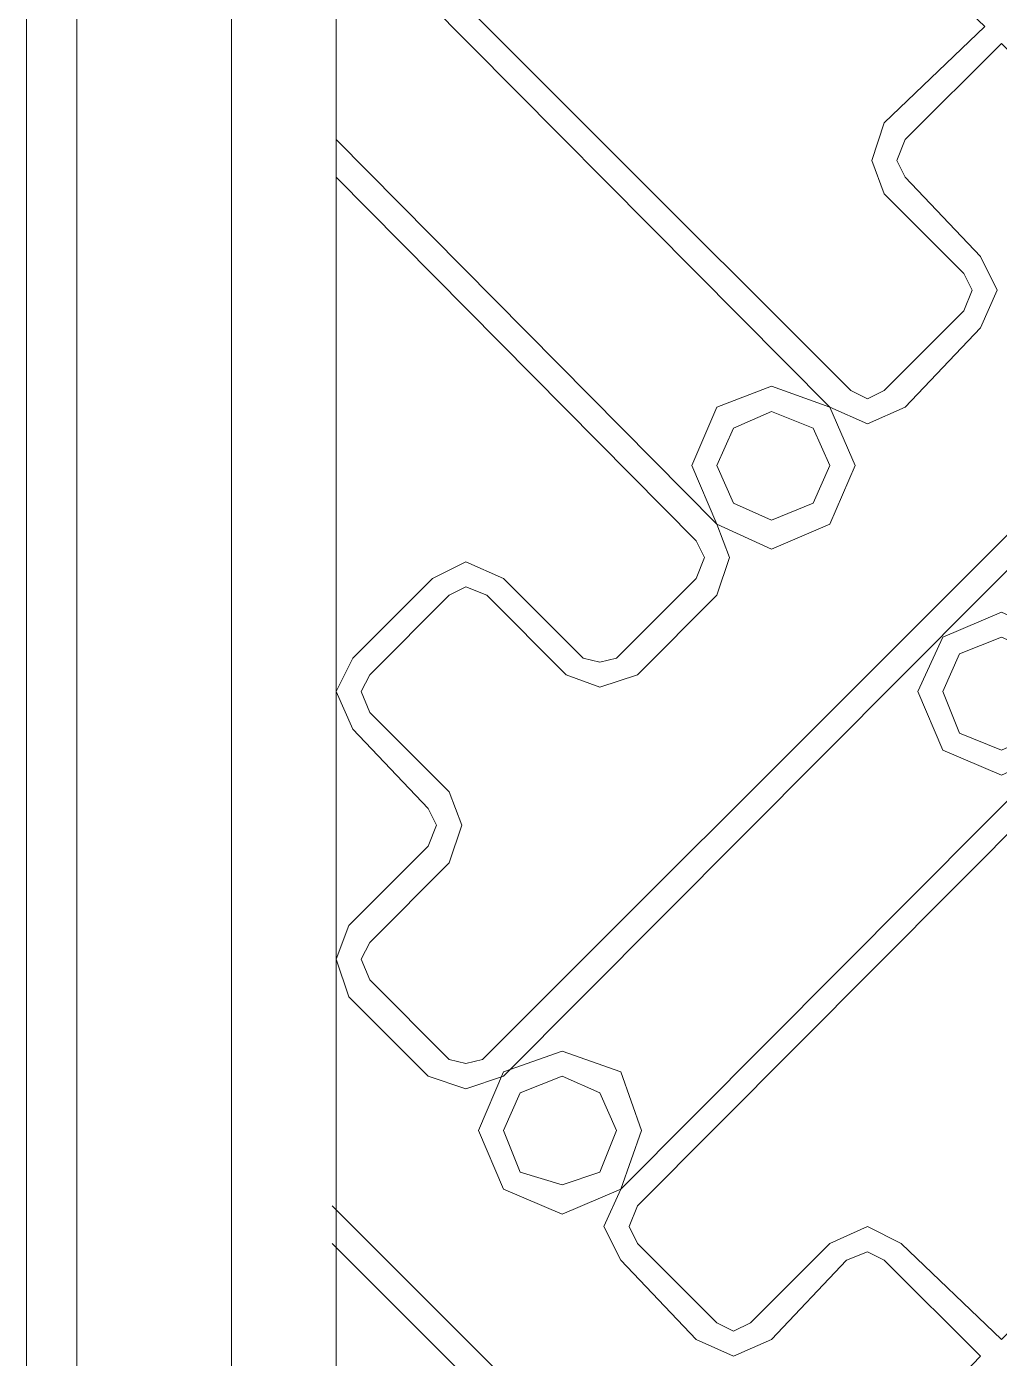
# Model space of a CAD drawing. Header units: centimetres. Extents: x -8.1 to 10.6, y -10.2 to 12.7.
# Drawn here: x -8.07 to -2.85, y -5.92 to 1.23 of the extents above; entities that cross this region are included whole.
import ezdxf

# ---------------------------------------------------------------- set-up
doc = ezdxf.new("R2010")
doc.units = ezdxf.units.CM
doc.header["$MEASUREMENT"] = 0
doc.layers.add('layer 1', color=7, linetype='Continuous')

msp = doc.modelspace()

# ---------------------------------------------------------------- linework, layer by layer
at = {"layer": 'layer 1', "color": 250, "lineweight": 0}
for points, knots in [([(-8.07089, 12.67001), (-8.07089, 12.67001), (10.64402, 12.67001), (10.64402, 12.67001), (10.64402, 12.67001), (10.64402, 12.67001), (10.64402, -10.17863), (10.64402, -10.17863), (10.64402, -10.17863), (10.64402, -10.17863), (-8.07089, -10.17863), (-8.07089, -10.17863), (-8.07089, -10.17863), (-8.07089, -10.17863), (-8.07089, 12.67001), (-8.07089, 12.67001)], [0, 0, 0, 0, 0.25, 0.25, 0.25, 0.25, 0.5, 0.5, 0.5, 0.5, 0.75, 0.75, 0.75, 0.75, 1, 1, 1, 1]), ([(-8.07089, 12.67001), (-8.07089, 12.67001), (10.64402, 12.67001), (10.64402, 12.67001), (10.64402, 12.67001), (10.64402, 12.67001), (10.64402, -10.17863), (10.64402, -10.17863), (10.64402, -10.17863), (10.64402, -10.17863), (-8.07089, -10.17863), (-8.07089, -10.17863), (-8.07089, -10.17863), (-8.07089, -10.17863), (-8.07089, 12.67001), (-8.07089, 12.67001)], [0, 0, 0, 0, 0.25, 0.25, 0.25, 0.25, 0.5, 0.5, 0.5, 0.5, 0.75, 0.75, 0.75, 0.75, 1, 1, 1, 1]), ([(-7.80124, 12.37812), (-7.80124, 12.37812), (10.35185, 12.37812), (10.35185, 12.37812), (10.35185, 12.37812), (10.35185, 12.37812), (10.35185, -9.90898), (10.35185, -9.90898), (10.35185, -9.90898), (10.35185, -9.90898), (-7.80124, -9.90898), (-7.80124, -9.90898), (-7.80124, -9.90898), (-7.80124, -9.90898), (-7.80124, 12.37812), (-7.80124, 12.37812)], [0, 0, 0, 0, 0.25, 0.25, 0.25, 0.25, 0.5, 0.5, 0.5, 0.5, 0.75, 0.75, 0.75, 0.75, 1, 1, 1, 1]), ([(-7.80124, 12.37812), (-7.80124, 12.37812), (10.35185, 12.37812), (10.35185, 12.37812), (10.35185, 12.37812), (10.35185, 12.37812), (10.35185, -9.90898), (10.35185, -9.90898), (10.35185, -9.90898), (10.35185, -9.90898), (-7.80124, -9.90898), (-7.80124, -9.90898), (-7.80124, -9.90898), (-7.80124, -9.90898), (-7.80124, 12.37812), (-7.80124, 12.37812)], [0, 0, 0, 0, 0.25, 0.25, 0.25, 0.25, 0.5, 0.5, 0.5, 0.5, 0.75, 0.75, 0.75, 0.75, 1, 1, 1, 1]), ([(-6.97005, 11.56916), (-6.97005, 11.56916), (9.54318, 11.56916), (9.54318, 11.56916), (9.54318, 11.56916), (9.54318, 11.56916), (9.54318, -9.07779), (9.54318, -9.07779), (9.54318, -9.07779), (9.54318, -9.07779), (-6.97005, -9.07779), (-6.97005, -9.07779), (-6.97005, -9.07779), (-6.97005, -9.07779), (-6.97005, 11.56916), (-6.97005, 11.56916)], [0, 0, 0, 0, 0.25, 0.25, 0.25, 0.25, 0.5, 0.5, 0.5, 0.5, 0.75, 0.75, 0.75, 0.75, 1, 1, 1, 1]), ([(-6.97005, 11.56916), (-6.97005, 11.56916), (9.54318, 11.56916), (9.54318, 11.56916), (9.54318, 11.56916), (9.54318, 11.56916), (9.54318, -9.07779), (9.54318, -9.07779), (9.54318, -9.07779), (9.54318, -9.07779), (-6.97005, -9.07779), (-6.97005, -9.07779), (-6.97005, -9.07779), (-6.97005, -9.07779), (-6.97005, 11.56916), (-6.97005, 11.56916)], [0, 0, 0, 0, 0.25, 0.25, 0.25, 0.25, 0.5, 0.5, 0.5, 0.5, 0.75, 0.75, 0.75, 0.75, 1, 1, 1, 1]), ([(-6.40851, -8.53848), (-6.40851, -8.53848), (-6.40851, 11.00763), (-6.40851, 11.00763), (-6.40851, 11.00763), (-6.40851, 11.00763), (0.73614, 11.00763), (0.73614, 11.00763), (0.73614, 11.00763), (0.73614, 11.00763), (0.73614, -8.53848), (0.73614, -8.53848), (0.73614, -8.53848), (0.73614, -8.53848), (-6.40851, -8.53848), (-6.40851, -8.53848)], [0, 0, 0, 0, 0.25, 0.25, 0.25, 0.25, 0.5, 0.5, 0.5, 0.5, 0.75, 0.75, 0.75, 0.75, 1, 1, 1, 1]), ([(-6.40851, -8.53848), (-6.40851, -8.53848), (-6.40851, 11.00763), (-6.40851, 11.00763), (-6.40851, 11.00763), (-6.40851, 11.00763), (0.73614, 11.00763), (0.73614, 11.00763), (0.73614, 11.00763), (0.73614, 11.00763), (0.73614, -8.53848), (0.73614, -8.53848), (0.73614, -8.53848), (0.73614, -8.53848), (-6.40851, -8.53848), (-6.40851, -8.53848)], [0, 0, 0, 0, 0.25, 0.25, 0.25, 0.25, 0.5, 0.5, 0.5, 0.5, 0.75, 0.75, 0.75, 0.75, 1, 1, 1, 1]), ([(-6.40851, 2.04325), (-6.40851, 2.04325), (-3.645, -0.72027), (-3.645, -0.72027), (-3.645, -0.72027), (-3.645, -0.72027), (-3.55521, -0.76502), (-3.55521, -0.76502), (-3.55521, -0.76502), (-3.55521, -0.76502), (-3.46514, -0.72027), (-3.46514, -0.72027), (-3.46514, -0.72027), (-3.46514, -0.72027), (-3.03843, -0.29327), (-3.03843, -0.29327), (-3.03843, -0.29327), (-3.03843, -0.29327), (-2.99339, -0.18096), (-2.99339, -0.18096), (-2.99339, -0.18096), (-2.99339, -0.18096), (-3.03843, -0.09117), (-3.03843, -0.09117), (-3.03843, -0.09117), (-3.03843, -0.09117), (-3.46514, 0.33583), (-3.46514, 0.33583)], [0, 0, 0, 0, 0.1428571, 0.1428571, 0.1428571, 0.1428571, 0.2857143, 0.2857143, 0.2857143, 0.2857143, 0.4285714, 0.4285714, 0.4285714, 0.4285714, 0.5714286, 0.5714286, 0.5714286, 0.5714286, 0.7142857, 0.7142857, 0.7142857, 0.7142857, 0.8571429, 0.8571429, 0.8571429, 0.8571429, 1, 1, 1, 1]), ([(-6.40851, 2.04325), (-6.40851, 2.04325), (-3.645, -0.72027), (-3.645, -0.72027), (-3.645, -0.72027), (-3.645, -0.72027), (-3.55521, -0.76502), (-3.55521, -0.76502), (-3.55521, -0.76502), (-3.55521, -0.76502), (-3.46514, -0.72027), (-3.46514, -0.72027), (-3.46514, -0.72027), (-3.46514, -0.72027), (-3.03843, -0.29327), (-3.03843, -0.29327), (-3.03843, -0.29327), (-3.03843, -0.29327), (-2.99339, -0.18096), (-2.99339, -0.18096), (-2.99339, -0.18096), (-2.99339, -0.18096), (-3.03843, -0.09117), (-3.03843, -0.09117), (-3.03843, -0.09117), (-3.03843, -0.09117), (-3.46514, 0.33583), (-3.46514, 0.33583)], [0, 0, 0, 0, 0.1428571, 0.1428571, 0.1428571, 0.1428571, 0.2857143, 0.2857143, 0.2857143, 0.2857143, 0.4285714, 0.4285714, 0.4285714, 0.4285714, 0.5714286, 0.5714286, 0.5714286, 0.5714286, 0.7142857, 0.7142857, 0.7142857, 0.7142857, 0.8571429, 0.8571429, 0.8571429, 0.8571429, 1, 1, 1, 1]), ([(-6.40851, 1.86367), (-6.40851, 1.86367), (-3.75731, -0.81006), (-3.75731, -0.81006), (-3.75731, -0.81006), (-3.75731, -0.81006), (-3.55521, -0.89984), (-3.55521, -0.89984), (-3.55521, -0.89984), (-3.55521, -0.89984), (-3.35283, -0.81006), (-3.35283, -0.81006), (-3.35283, -0.81006), (-3.35283, -0.81006), (-2.94864, -0.38306), (-2.94864, -0.38306), (-2.94864, -0.38306), (-2.94864, -0.38306), (-2.85856, -0.18096), (-2.85856, -0.18096), (-2.85856, -0.18096), (-2.85856, -0.18096), (-2.94864, -0.0011), (-2.94864, -0.0011), (-2.94864, -0.0011), (-2.94864, -0.0011), (-3.35283, 0.42561), (-3.35283, 0.42561)], [0, 0, 0, 0, 0.1428571, 0.1428571, 0.1428571, 0.1428571, 0.2857143, 0.2857143, 0.2857143, 0.2857143, 0.4285714, 0.4285714, 0.4285714, 0.4285714, 0.5714286, 0.5714286, 0.5714286, 0.5714286, 0.7142857, 0.7142857, 0.7142857, 0.7142857, 0.8571429, 0.8571429, 0.8571429, 0.8571429, 1, 1, 1, 1]), ([(-6.40851, 1.86367), (-6.40851, 1.86367), (-3.75731, -0.81006), (-3.75731, -0.81006), (-3.75731, -0.81006), (-3.75731, -0.81006), (-3.55521, -0.89984), (-3.55521, -0.89984), (-3.55521, -0.89984), (-3.55521, -0.89984), (-3.35283, -0.81006), (-3.35283, -0.81006), (-3.35283, -0.81006), (-3.35283, -0.81006), (-2.94864, -0.38306), (-2.94864, -0.38306), (-2.94864, -0.38306), (-2.94864, -0.38306), (-2.85856, -0.18096), (-2.85856, -0.18096), (-2.85856, -0.18096), (-2.85856, -0.18096), (-2.94864, -0.0011), (-2.94864, -0.0011), (-2.94864, -0.0011), (-2.94864, -0.0011), (-3.35283, 0.42561), (-3.35283, 0.42561)], [0, 0, 0, 0, 0.1428571, 0.1428571, 0.1428571, 0.1428571, 0.2857143, 0.2857143, 0.2857143, 0.2857143, 0.4285714, 0.4285714, 0.4285714, 0.4285714, 0.5714286, 0.5714286, 0.5714286, 0.5714286, 0.7142857, 0.7142857, 0.7142857, 0.7142857, 0.8571429, 0.8571429, 0.8571429, 0.8571429, 1, 1, 1, 1]), ([(-3.46514, 0.71779), (-3.46514, 0.71779), (-2.92612, 1.23457), (-2.92612, 1.23457), (-2.92612, 1.23457), (-2.92612, 1.23457), (-3.46514, 1.75136), (-3.46514, 1.75136), (-3.46514, 1.75136), (-3.46514, 1.75136), (-3.55521, 1.79611), (-3.55521, 1.79611), (-3.55521, 1.79611), (-3.55521, 1.79611), (-3.645, 1.75136), (-3.645, 1.75136), (-3.645, 1.75136), (-3.645, 1.75136), (-4.07171, 1.34688), (-4.07171, 1.34688)], [0, 0, 0, 0, 0.2, 0.2, 0.2, 0.2, 0.4, 0.4, 0.4, 0.4, 0.6, 0.6, 0.6, 0.6, 0.8, 0.8, 0.8, 0.8, 1, 1, 1, 1]), ([(-3.46514, 0.71779), (-3.46514, 0.71779), (-2.92612, 1.23457), (-2.92612, 1.23457), (-2.92612, 1.23457), (-2.92612, 1.23457), (-3.46514, 1.75136), (-3.46514, 1.75136), (-3.46514, 1.75136), (-3.46514, 1.75136), (-3.55521, 1.79611), (-3.55521, 1.79611), (-3.55521, 1.79611), (-3.55521, 1.79611), (-3.645, 1.75136), (-3.645, 1.75136), (-3.645, 1.75136), (-3.645, 1.75136), (-4.07171, 1.34688), (-4.07171, 1.34688)], [0, 0, 0, 0, 0.2, 0.2, 0.2, 0.2, 0.4, 0.4, 0.4, 0.4, 0.6, 0.6, 0.6, 0.6, 0.8, 0.8, 0.8, 0.8, 1, 1, 1, 1]), ([(-3.35283, 0.628), (-3.35283, 0.628), (-2.83604, 1.1445), (-2.83604, 1.1445), (-2.83604, 1.1445), (-2.83604, 1.1445), (-2.31954, 0.628), (-2.31954, 0.628), (-2.31954, 0.628), (-2.31954, 0.628), (-2.11716, 0.53792), (-2.11716, 0.53792), (-2.11716, 0.53792), (-2.11716, 0.53792), (-1.93758, 0.628), (-1.93758, 0.628), (-1.93758, 0.628), (-1.93758, 0.628), (-1.51058, 1.05471), (-1.51058, 1.05471)], [0, 0, 0, 0, 0.2, 0.2, 0.2, 0.2, 0.4, 0.4, 0.4, 0.4, 0.6, 0.6, 0.6, 0.6, 0.8, 0.8, 0.8, 0.8, 1, 1, 1, 1]), ([(-3.35283, 0.628), (-3.35283, 0.628), (-2.83604, 1.1445), (-2.83604, 1.1445), (-2.83604, 1.1445), (-2.83604, 1.1445), (-2.31954, 0.628), (-2.31954, 0.628), (-2.31954, 0.628), (-2.31954, 0.628), (-2.11716, 0.53792), (-2.11716, 0.53792), (-2.11716, 0.53792), (-2.11716, 0.53792), (-1.93758, 0.628), (-1.93758, 0.628), (-1.93758, 0.628), (-1.93758, 0.628), (-1.51058, 1.05471), (-1.51058, 1.05471)], [0, 0, 0, 0, 0.2, 0.2, 0.2, 0.2, 0.4, 0.4, 0.4, 0.4, 0.6, 0.6, 0.6, 0.6, 0.8, 0.8, 0.8, 0.8, 1, 1, 1, 1]), ([(-3.46514, 0.71779), (-3.46514, 0.71779), (-3.53269, 0.5154), (-3.53269, 0.5154), (-3.53269, 0.5154), (-3.53269, 0.5154), (-3.46514, 0.33583), (-3.46514, 0.33583)], [0, 0, 0, 0, 0.5, 0.5, 0.5, 0.5, 1, 1, 1, 1]), ([(-3.46514, 0.71779), (-3.46514, 0.71779), (-3.53269, 0.5154), (-3.53269, 0.5154), (-3.53269, 0.5154), (-3.53269, 0.5154), (-3.46514, 0.33583), (-3.46514, 0.33583)], [0, 0, 0, 0, 0.5, 0.5, 0.5, 0.5, 1, 1, 1, 1]), ([(-5.59955, -1.82111), (-5.59955, -1.82111), (-5.17284, -2.24782), (-5.17284, -2.24782), (-5.17284, -2.24782), (-5.17284, -2.24782), (-4.99298, -2.31538), (-4.99298, -2.31538), (-4.99298, -2.31538), (-4.99298, -2.31538), (-4.79088, -2.24782), (-4.79088, -2.24782), (-4.79088, -2.24782), (-4.79088, -2.24782), (-4.36388, -1.82111), (-4.36388, -1.82111), (-4.36388, -1.82111), (-4.36388, -1.82111), (-4.29662, -1.61873), (-4.29662, -1.61873), (-4.29662, -1.61873), (-4.29662, -1.61873), (-4.36388, -1.43915), (-4.36388, -1.43915), (-4.36388, -1.43915), (-4.36388, -1.43915), (-6.40851, 0.628), (-6.40851, 0.628)], [0, 0, 0, 0, 0.1428571, 0.1428571, 0.1428571, 0.1428571, 0.2857143, 0.2857143, 0.2857143, 0.2857143, 0.4285714, 0.4285714, 0.4285714, 0.4285714, 0.5714286, 0.5714286, 0.5714286, 0.5714286, 0.7142857, 0.7142857, 0.7142857, 0.7142857, 0.8571429, 0.8571429, 0.8571429, 0.8571429, 1, 1, 1, 1]), ([(-5.59955, -1.82111), (-5.59955, -1.82111), (-5.17284, -2.24782), (-5.17284, -2.24782), (-5.17284, -2.24782), (-5.17284, -2.24782), (-4.99298, -2.31538), (-4.99298, -2.31538), (-4.99298, -2.31538), (-4.99298, -2.31538), (-4.79088, -2.24782), (-4.79088, -2.24782), (-4.79088, -2.24782), (-4.79088, -2.24782), (-4.36388, -1.82111), (-4.36388, -1.82111), (-4.36388, -1.82111), (-4.36388, -1.82111), (-4.29662, -1.61873), (-4.29662, -1.61873), (-4.29662, -1.61873), (-4.29662, -1.61873), (-4.36388, -1.43915), (-4.36388, -1.43915), (-4.36388, -1.43915), (-4.36388, -1.43915), (-6.40851, 0.628), (-6.40851, 0.628)], [0, 0, 0, 0, 0.1428571, 0.1428571, 0.1428571, 0.1428571, 0.2857143, 0.2857143, 0.2857143, 0.2857143, 0.4285714, 0.4285714, 0.4285714, 0.4285714, 0.5714286, 0.5714286, 0.5714286, 0.5714286, 0.7142857, 0.7142857, 0.7142857, 0.7142857, 0.8571429, 0.8571429, 0.8571429, 0.8571429, 1, 1, 1, 1]), ([(-3.35283, 0.628), (-3.35283, 0.628), (-3.39787, 0.5154), (-3.39787, 0.5154), (-3.39787, 0.5154), (-3.39787, 0.5154), (-3.35283, 0.42561), (-3.35283, 0.42561)], [0, 0, 0, 0, 0.5, 0.5, 0.5, 0.5, 1, 1, 1, 1]), ([(-3.35283, 0.628), (-3.35283, 0.628), (-3.39787, 0.5154), (-3.39787, 0.5154), (-3.39787, 0.5154), (-3.39787, 0.5154), (-3.35283, 0.42561), (-3.35283, 0.42561)], [0, 0, 0, 0, 0.5, 0.5, 0.5, 0.5, 1, 1, 1, 1]), ([(-5.50977, -1.73103), (-5.50977, -1.73103), (-5.08277, -2.15803), (-5.08277, -2.15803), (-5.08277, -2.15803), (-5.08277, -2.15803), (-4.99298, -2.18055), (-4.99298, -2.18055), (-4.99298, -2.18055), (-4.99298, -2.18055), (-4.90319, -2.15803), (-4.90319, -2.15803), (-4.90319, -2.15803), (-4.90319, -2.15803), (-4.47619, -1.73103), (-4.47619, -1.73103), (-4.47619, -1.73103), (-4.47619, -1.73103), (-4.43144, -1.61873), (-4.43144, -1.61873), (-4.43144, -1.61873), (-4.43144, -1.61873), (-4.47619, -1.52894), (-4.47619, -1.52894), (-4.47619, -1.52894), (-4.47619, -1.52894), (-6.40851, 0.42561), (-6.40851, 0.42561)], [0, 0, 0, 0, 0.1428571, 0.1428571, 0.1428571, 0.1428571, 0.2857143, 0.2857143, 0.2857143, 0.2857143, 0.4285714, 0.4285714, 0.4285714, 0.4285714, 0.5714286, 0.5714286, 0.5714286, 0.5714286, 0.7142857, 0.7142857, 0.7142857, 0.7142857, 0.8571429, 0.8571429, 0.8571429, 0.8571429, 1, 1, 1, 1]), ([(-5.50977, -1.73103), (-5.50977, -1.73103), (-5.08277, -2.15803), (-5.08277, -2.15803), (-5.08277, -2.15803), (-5.08277, -2.15803), (-4.99298, -2.18055), (-4.99298, -2.18055), (-4.99298, -2.18055), (-4.99298, -2.18055), (-4.90319, -2.15803), (-4.90319, -2.15803), (-4.90319, -2.15803), (-4.90319, -2.15803), (-4.47619, -1.73103), (-4.47619, -1.73103), (-4.47619, -1.73103), (-4.47619, -1.73103), (-4.43144, -1.61873), (-4.43144, -1.61873), (-4.43144, -1.61873), (-4.43144, -1.61873), (-4.47619, -1.52894), (-4.47619, -1.52894), (-4.47619, -1.52894), (-4.47619, -1.52894), (-6.40851, 0.42561), (-6.40851, 0.42561)], [0, 0, 0, 0, 0.1428571, 0.1428571, 0.1428571, 0.1428571, 0.2857143, 0.2857143, 0.2857143, 0.2857143, 0.4285714, 0.4285714, 0.4285714, 0.4285714, 0.5714286, 0.5714286, 0.5714286, 0.5714286, 0.7142857, 0.7142857, 0.7142857, 0.7142857, 0.8571429, 0.8571429, 0.8571429, 0.8571429, 1, 1, 1, 1]), ([(-3.62248, -1.12446), (-3.62248, -1.12446), (-3.75731, -0.81006), (-3.75731, -0.81006), (-3.75731, -0.81006), (-3.75731, -0.81006), (-4.07171, -0.69775), (-4.07171, -0.69775), (-4.07171, -0.69775), (-4.07171, -0.69775), (-4.36388, -0.81006), (-4.36388, -0.81006), (-4.36388, -0.81006), (-4.36388, -0.81006), (-4.49871, -1.12446), (-4.49871, -1.12446), (-4.49871, -1.12446), (-4.49871, -1.12446), (-4.36388, -1.43915), (-4.36388, -1.43915), (-4.36388, -1.43915), (-4.36388, -1.43915), (-4.07171, -1.57398), (-4.07171, -1.57398), (-4.07171, -1.57398), (-4.07171, -1.57398), (-3.75731, -1.43915), (-3.75731, -1.43915), (-3.75731, -1.43915), (-3.75731, -1.43915), (-3.62248, -1.12446), (-3.62248, -1.12446)], [0, 0, 0, 0, 0.125, 0.125, 0.125, 0.125, 0.25, 0.25, 0.25, 0.25, 0.375, 0.375, 0.375, 0.375, 0.5, 0.5, 0.5, 0.5, 0.625, 0.625, 0.625, 0.625, 0.75, 0.75, 0.75, 0.75, 0.875, 0.875, 0.875, 0.875, 1, 1, 1, 1]), ([(-3.62248, -1.12446), (-3.62248, -1.12446), (-3.75731, -0.81006), (-3.75731, -0.81006), (-3.75731, -0.81006), (-3.75731, -0.81006), (-4.07171, -0.69775), (-4.07171, -0.69775), (-4.07171, -0.69775), (-4.07171, -0.69775), (-4.36388, -0.81006), (-4.36388, -0.81006), (-4.36388, -0.81006), (-4.36388, -0.81006), (-4.49871, -1.12446), (-4.49871, -1.12446), (-4.49871, -1.12446), (-4.49871, -1.12446), (-4.36388, -1.43915), (-4.36388, -1.43915), (-4.36388, -1.43915), (-4.36388, -1.43915), (-4.07171, -1.57398), (-4.07171, -1.57398), (-4.07171, -1.57398), (-4.07171, -1.57398), (-3.75731, -1.43915), (-3.75731, -1.43915), (-3.75731, -1.43915), (-3.75731, -1.43915), (-3.62248, -1.12446), (-3.62248, -1.12446)], [0, 0, 0, 0, 0.125, 0.125, 0.125, 0.125, 0.25, 0.25, 0.25, 0.25, 0.375, 0.375, 0.375, 0.375, 0.5, 0.5, 0.5, 0.5, 0.625, 0.625, 0.625, 0.625, 0.75, 0.75, 0.75, 0.75, 0.875, 0.875, 0.875, 0.875, 1, 1, 1, 1]), ([(-3.75731, -1.12446), (-3.75731, -1.12446), (-3.8471, -0.92236), (-3.8471, -0.92236), (-3.8471, -0.92236), (-3.8471, -0.92236), (-4.07171, -0.83257), (-4.07171, -0.83257), (-4.07171, -0.83257), (-4.07171, -0.83257), (-4.2741, -0.92236), (-4.2741, -0.92236), (-4.2741, -0.92236), (-4.2741, -0.92236), (-4.36388, -1.12446), (-4.36388, -1.12446), (-4.36388, -1.12446), (-4.36388, -1.12446), (-4.2741, -1.32684), (-4.2741, -1.32684), (-4.2741, -1.32684), (-4.2741, -1.32684), (-4.07171, -1.41663), (-4.07171, -1.41663), (-4.07171, -1.41663), (-4.07171, -1.41663), (-3.8471, -1.32684), (-3.8471, -1.32684), (-3.8471, -1.32684), (-3.8471, -1.32684), (-3.75731, -1.12446), (-3.75731, -1.12446)], [0, 0, 0, 0, 0.125, 0.125, 0.125, 0.125, 0.25, 0.25, 0.25, 0.25, 0.375, 0.375, 0.375, 0.375, 0.5, 0.5, 0.5, 0.5, 0.625, 0.625, 0.625, 0.625, 0.75, 0.75, 0.75, 0.75, 0.875, 0.875, 0.875, 0.875, 1, 1, 1, 1]), ([(-3.75731, -1.12446), (-3.75731, -1.12446), (-3.8471, -0.92236), (-3.8471, -0.92236), (-3.8471, -0.92236), (-3.8471, -0.92236), (-4.07171, -0.83257), (-4.07171, -0.83257), (-4.07171, -0.83257), (-4.07171, -0.83257), (-4.2741, -0.92236), (-4.2741, -0.92236), (-4.2741, -0.92236), (-4.2741, -0.92236), (-4.36388, -1.12446), (-4.36388, -1.12446), (-4.36388, -1.12446), (-4.36388, -1.12446), (-4.2741, -1.32684), (-4.2741, -1.32684), (-4.2741, -1.32684), (-4.2741, -1.32684), (-4.07171, -1.41663), (-4.07171, -1.41663), (-4.07171, -1.41663), (-4.07171, -1.41663), (-3.8471, -1.32684), (-3.8471, -1.32684), (-3.8471, -1.32684), (-3.8471, -1.32684), (-3.75731, -1.12446), (-3.75731, -1.12446)], [0, 0, 0, 0, 0.125, 0.125, 0.125, 0.125, 0.25, 0.25, 0.25, 0.25, 0.375, 0.375, 0.375, 0.375, 0.5, 0.5, 0.5, 0.5, 0.625, 0.625, 0.625, 0.625, 0.75, 0.75, 0.75, 0.75, 0.875, 0.875, 0.875, 0.875, 1, 1, 1, 1]), ([(-5.50977, -1.73103), (-5.50977, -1.73103), (-5.71186, -1.64125), (-5.71186, -1.64125), (-5.71186, -1.64125), (-5.71186, -1.64125), (-5.89173, -1.73103), (-5.89173, -1.73103)], [0, 0, 0, 0, 0.5, 0.5, 0.5, 0.5, 1, 1, 1, 1]), ([(-5.50977, -1.73103), (-5.50977, -1.73103), (-5.71186, -1.64125), (-5.71186, -1.64125), (-5.71186, -1.64125), (-5.71186, -1.64125), (-5.89173, -1.73103), (-5.89173, -1.73103)], [0, 0, 0, 0, 0.5, 0.5, 0.5, 0.5, 1, 1, 1, 1]), ([(-5.59955, -1.82111), (-5.59955, -1.82111), (-5.71186, -1.77607), (-5.71186, -1.77607), (-5.71186, -1.77607), (-5.71186, -1.77607), (-5.80165, -1.82111), (-5.80165, -1.82111)], [0, 0, 0, 0, 0.5, 0.5, 0.5, 0.5, 1, 1, 1, 1]), ([(-5.59955, -1.82111), (-5.59955, -1.82111), (-5.71186, -1.77607), (-5.71186, -1.77607), (-5.71186, -1.77607), (-5.71186, -1.77607), (-5.80165, -1.82111), (-5.80165, -1.82111)], [0, 0, 0, 0, 0.5, 0.5, 0.5, 0.5, 1, 1, 1, 1]), ([(-2.40933, -2.33761), (-2.40933, -2.33761), (-2.54416, -2.04573), (-2.54416, -2.04573), (-2.54416, -2.04573), (-2.54416, -2.04573), (-2.83604, -1.9109), (-2.83604, -1.9109), (-2.83604, -1.9109), (-2.83604, -1.9109), (-3.15073, -2.04573), (-3.15073, -2.04573), (-3.15073, -2.04573), (-3.15073, -2.04573), (-3.28556, -2.33761), (-3.28556, -2.33761), (-3.28556, -2.33761), (-3.28556, -2.33761), (-3.15073, -2.6523), (-3.15073, -2.6523), (-3.15073, -2.6523), (-3.15073, -2.6523), (-2.83604, -2.78713), (-2.83604, -2.78713), (-2.83604, -2.78713), (-2.83604, -2.78713), (-2.54416, -2.6523), (-2.54416, -2.6523), (-2.54416, -2.6523), (-2.54416, -2.6523), (-2.40933, -2.33761), (-2.40933, -2.33761)], [0, 0, 0, 0, 0.125, 0.125, 0.125, 0.125, 0.25, 0.25, 0.25, 0.25, 0.375, 0.375, 0.375, 0.375, 0.5, 0.5, 0.5, 0.5, 0.625, 0.625, 0.625, 0.625, 0.75, 0.75, 0.75, 0.75, 0.875, 0.875, 0.875, 0.875, 1, 1, 1, 1]), ([(-2.40933, -2.33761), (-2.40933, -2.33761), (-2.54416, -2.04573), (-2.54416, -2.04573), (-2.54416, -2.04573), (-2.54416, -2.04573), (-2.83604, -1.9109), (-2.83604, -1.9109), (-2.83604, -1.9109), (-2.83604, -1.9109), (-3.15073, -2.04573), (-3.15073, -2.04573), (-3.15073, -2.04573), (-3.15073, -2.04573), (-3.28556, -2.33761), (-3.28556, -2.33761), (-3.28556, -2.33761), (-3.28556, -2.33761), (-3.15073, -2.6523), (-3.15073, -2.6523), (-3.15073, -2.6523), (-3.15073, -2.6523), (-2.83604, -2.78713), (-2.83604, -2.78713), (-2.83604, -2.78713), (-2.83604, -2.78713), (-2.54416, -2.6523), (-2.54416, -2.6523), (-2.54416, -2.6523), (-2.54416, -2.6523), (-2.40933, -2.33761), (-2.40933, -2.33761)], [0, 0, 0, 0, 0.125, 0.125, 0.125, 0.125, 0.25, 0.25, 0.25, 0.25, 0.375, 0.375, 0.375, 0.375, 0.5, 0.5, 0.5, 0.5, 0.625, 0.625, 0.625, 0.625, 0.75, 0.75, 0.75, 0.75, 0.875, 0.875, 0.875, 0.875, 1, 1, 1, 1]), ([(-2.54416, -2.33761), (-2.54416, -2.33761), (-2.63395, -2.13551), (-2.63395, -2.13551), (-2.63395, -2.13551), (-2.63395, -2.13551), (-2.83604, -2.04573), (-2.83604, -2.04573), (-2.83604, -2.04573), (-2.83604, -2.04573), (-3.06095, -2.13551), (-3.06095, -2.13551), (-3.06095, -2.13551), (-3.06095, -2.13551), (-3.15073, -2.33761), (-3.15073, -2.33761), (-3.15073, -2.33761), (-3.15073, -2.33761), (-3.06095, -2.56251), (-3.06095, -2.56251), (-3.06095, -2.56251), (-3.06095, -2.56251), (-2.83604, -2.6523), (-2.83604, -2.6523), (-2.83604, -2.6523), (-2.83604, -2.6523), (-2.63395, -2.56251), (-2.63395, -2.56251), (-2.63395, -2.56251), (-2.63395, -2.56251), (-2.54416, -2.33761), (-2.54416, -2.33761)], [0, 0, 0, 0, 0.125, 0.125, 0.125, 0.125, 0.25, 0.25, 0.25, 0.25, 0.375, 0.375, 0.375, 0.375, 0.5, 0.5, 0.5, 0.5, 0.625, 0.625, 0.625, 0.625, 0.75, 0.75, 0.75, 0.75, 0.875, 0.875, 0.875, 0.875, 1, 1, 1, 1]), ([(-2.54416, -2.33761), (-2.54416, -2.33761), (-2.63395, -2.13551), (-2.63395, -2.13551), (-2.63395, -2.13551), (-2.63395, -2.13551), (-2.83604, -2.04573), (-2.83604, -2.04573), (-2.83604, -2.04573), (-2.83604, -2.04573), (-3.06095, -2.13551), (-3.06095, -2.13551), (-3.06095, -2.13551), (-3.06095, -2.13551), (-3.15073, -2.33761), (-3.15073, -2.33761), (-3.15073, -2.33761), (-3.15073, -2.33761), (-3.06095, -2.56251), (-3.06095, -2.56251), (-3.06095, -2.56251), (-3.06095, -2.56251), (-2.83604, -2.6523), (-2.83604, -2.6523), (-2.83604, -2.6523), (-2.83604, -2.6523), (-2.63395, -2.56251), (-2.63395, -2.56251), (-2.63395, -2.56251), (-2.63395, -2.56251), (-2.54416, -2.33761), (-2.54416, -2.33761)], [0, 0, 0, 0, 0.125, 0.125, 0.125, 0.125, 0.25, 0.25, 0.25, 0.25, 0.375, 0.375, 0.375, 0.375, 0.5, 0.5, 0.5, 0.5, 0.625, 0.625, 0.625, 0.625, 0.75, 0.75, 0.75, 0.75, 0.875, 0.875, 0.875, 0.875, 1, 1, 1, 1]), ([(-6.31844, -2.15803), (-6.31844, -2.15803), (-6.40851, -2.33761), (-6.40851, -2.33761), (-6.40851, -2.33761), (-6.40851, -2.33761), (-6.31844, -2.53999), (-6.31844, -2.53999)], [0, 0, 0, 0, 0.5, 0.5, 0.5, 0.5, 1, 1, 1, 1]), ([(-6.31844, -2.15803), (-6.31844, -2.15803), (-6.40851, -2.33761), (-6.40851, -2.33761), (-6.40851, -2.33761), (-6.40851, -2.33761), (-6.31844, -2.53999), (-6.31844, -2.53999)], [0, 0, 0, 0, 0.5, 0.5, 0.5, 0.5, 1, 1, 1, 1]), ([(-6.22865, -2.24782), (-6.22865, -2.24782), (-6.27369, -2.33761), (-6.27369, -2.33761), (-6.27369, -2.33761), (-6.27369, -2.33761), (-6.22865, -2.45021), (-6.22865, -2.45021)], [0, 0, 0, 0, 0.5, 0.5, 0.5, 0.5, 1, 1, 1, 1]), ([(-6.22865, -2.24782), (-6.22865, -2.24782), (-6.27369, -2.33761), (-6.27369, -2.33761), (-6.27369, -2.33761), (-6.27369, -2.33761), (-6.22865, -2.45021), (-6.22865, -2.45021)], [0, 0, 0, 0, 0.5, 0.5, 0.5, 0.5, 1, 1, 1, 1]), ([(-6.22865, -3.68588), (-6.22865, -3.68588), (-5.80165, -3.25888), (-5.80165, -3.25888), (-5.80165, -3.25888), (-5.80165, -3.25888), (-5.73438, -3.05678), (-5.73438, -3.05678), (-5.73438, -3.05678), (-5.73438, -3.05678), (-5.80165, -2.87692), (-5.80165, -2.87692), (-5.80165, -2.87692), (-5.80165, -2.87692), (-6.22865, -2.45021), (-6.22865, -2.45021)], [0, 0, 0, 0, 0.25, 0.25, 0.25, 0.25, 0.5, 0.5, 0.5, 0.5, 0.75, 0.75, 0.75, 0.75, 1, 1, 1, 1]), ([(-6.22865, -3.68588), (-6.22865, -3.68588), (-5.80165, -3.25888), (-5.80165, -3.25888), (-5.80165, -3.25888), (-5.80165, -3.25888), (-5.73438, -3.05678), (-5.73438, -3.05678), (-5.73438, -3.05678), (-5.73438, -3.05678), (-5.80165, -2.87692), (-5.80165, -2.87692), (-5.80165, -2.87692), (-5.80165, -2.87692), (-6.22865, -2.45021), (-6.22865, -2.45021)], [0, 0, 0, 0, 0.25, 0.25, 0.25, 0.25, 0.5, 0.5, 0.5, 0.5, 0.75, 0.75, 0.75, 0.75, 1, 1, 1, 1]), ([(-6.34096, -3.5958), (-6.34096, -3.5958), (-5.91425, -3.16909), (-5.91425, -3.16909), (-5.91425, -3.16909), (-5.91425, -3.16909), (-5.86921, -3.05678), (-5.86921, -3.05678), (-5.86921, -3.05678), (-5.86921, -3.05678), (-5.91425, -2.9667), (-5.91425, -2.9667), (-5.91425, -2.9667), (-5.91425, -2.9667), (-6.31844, -2.53999), (-6.31844, -2.53999)], [0, 0, 0, 0, 0.25, 0.25, 0.25, 0.25, 0.5, 0.5, 0.5, 0.5, 0.75, 0.75, 0.75, 0.75, 1, 1, 1, 1]), ([(-6.34096, -3.5958), (-6.34096, -3.5958), (-5.91425, -3.16909), (-5.91425, -3.16909), (-5.91425, -3.16909), (-5.91425, -3.16909), (-5.86921, -3.05678), (-5.86921, -3.05678), (-5.86921, -3.05678), (-5.86921, -3.05678), (-5.91425, -2.9667), (-5.91425, -2.9667), (-5.91425, -2.9667), (-5.91425, -2.9667), (-6.31844, -2.53999), (-6.31844, -2.53999)], [0, 0, 0, 0, 0.25, 0.25, 0.25, 0.25, 0.5, 0.5, 0.5, 0.5, 0.75, 0.75, 0.75, 0.75, 1, 1, 1, 1]), ([(-6.34096, -3.5958), (-6.34096, -3.5958), (-6.40851, -3.77566), (-6.40851, -3.77566), (-6.40851, -3.77566), (-6.40851, -3.77566), (-6.34096, -3.97776), (-6.34096, -3.97776)], [0, 0, 0, 0, 0.5, 0.5, 0.5, 0.5, 1, 1, 1, 1]), ([(-6.34096, -3.5958), (-6.34096, -3.5958), (-6.40851, -3.77566), (-6.40851, -3.77566), (-6.40851, -3.77566), (-6.40851, -3.77566), (-6.34096, -3.97776), (-6.34096, -3.97776)], [0, 0, 0, 0, 0.5, 0.5, 0.5, 0.5, 1, 1, 1, 1]), ([(-6.22865, -3.68588), (-6.22865, -3.68588), (-6.27369, -3.77566), (-6.27369, -3.77566), (-6.27369, -3.77566), (-6.27369, -3.77566), (-6.22865, -3.88797), (-6.22865, -3.88797)], [0, 0, 0, 0, 0.5, 0.5, 0.5, 0.5, 1, 1, 1, 1]), ([(-6.22865, -3.68588), (-6.22865, -3.68588), (-6.27369, -3.77566), (-6.27369, -3.77566), (-6.27369, -3.77566), (-6.27369, -3.77566), (-6.22865, -3.88797), (-6.22865, -3.88797)], [0, 0, 0, 0, 0.5, 0.5, 0.5, 0.5, 1, 1, 1, 1]), ([(-4.76836, -4.69664), (-4.76836, -4.69664), (-4.88067, -4.38224), (-4.88067, -4.38224), (-4.88067, -4.38224), (-4.88067, -4.38224), (-5.19507, -4.26993), (-5.19507, -4.26993), (-5.19507, -4.26993), (-5.19507, -4.26993), (-5.50977, -4.38224), (-5.50977, -4.38224), (-5.50977, -4.38224), (-5.50977, -4.38224), (-5.64459, -4.69664), (-5.64459, -4.69664), (-5.64459, -4.69664), (-5.64459, -4.69664), (-5.50977, -5.01133), (-5.50977, -5.01133), (-5.50977, -5.01133), (-5.50977, -5.01133), (-5.19507, -5.14616), (-5.19507, -5.14616), (-5.19507, -5.14616), (-5.19507, -5.14616), (-4.88067, -5.01133), (-4.88067, -5.01133), (-4.88067, -5.01133), (-4.88067, -5.01133), (-4.76836, -4.69664), (-4.76836, -4.69664)], [0, 0, 0, 0, 0.125, 0.125, 0.125, 0.125, 0.25, 0.25, 0.25, 0.25, 0.375, 0.375, 0.375, 0.375, 0.5, 0.5, 0.5, 0.5, 0.625, 0.625, 0.625, 0.625, 0.75, 0.75, 0.75, 0.75, 0.875, 0.875, 0.875, 0.875, 1, 1, 1, 1]), ([(-4.76836, -4.69664), (-4.76836, -4.69664), (-4.88067, -4.38224), (-4.88067, -4.38224), (-4.88067, -4.38224), (-4.88067, -4.38224), (-5.19507, -4.26993), (-5.19507, -4.26993), (-5.19507, -4.26993), (-5.19507, -4.26993), (-5.50977, -4.38224), (-5.50977, -4.38224), (-5.50977, -4.38224), (-5.50977, -4.38224), (-5.64459, -4.69664), (-5.64459, -4.69664), (-5.64459, -4.69664), (-5.64459, -4.69664), (-5.50977, -5.01133), (-5.50977, -5.01133), (-5.50977, -5.01133), (-5.50977, -5.01133), (-5.19507, -5.14616), (-5.19507, -5.14616), (-5.19507, -5.14616), (-5.19507, -5.14616), (-4.88067, -5.01133), (-4.88067, -5.01133), (-4.88067, -5.01133), (-4.88067, -5.01133), (-4.76836, -4.69664), (-4.76836, -4.69664)], [0, 0, 0, 0, 0.125, 0.125, 0.125, 0.125, 0.25, 0.25, 0.25, 0.25, 0.375, 0.375, 0.375, 0.375, 0.5, 0.5, 0.5, 0.5, 0.625, 0.625, 0.625, 0.625, 0.75, 0.75, 0.75, 0.75, 0.875, 0.875, 0.875, 0.875, 1, 1, 1, 1]), ([(-5.80165, -4.31497), (-5.80165, -4.31497), (-5.71186, -4.3372), (-5.71186, -4.3372), (-5.71186, -4.3372), (-5.71186, -4.3372), (-5.62207, -4.31497), (-5.62207, -4.31497)], [0, 0, 0, 0, 0.5, 0.5, 0.5, 0.5, 1, 1, 1, 1]), ([(-5.80165, -4.31497), (-5.80165, -4.31497), (-5.71186, -4.3372), (-5.71186, -4.3372), (-5.71186, -4.3372), (-5.71186, -4.3372), (-5.62207, -4.31497), (-5.62207, -4.31497)], [0, 0, 0, 0, 0.5, 0.5, 0.5, 0.5, 1, 1, 1, 1]), ([(-5.91425, -4.40476), (-5.91425, -4.40476), (-5.71186, -4.47203), (-5.71186, -4.47203), (-5.71186, -4.47203), (-5.71186, -4.47203), (-5.50977, -4.40476), (-5.50977, -4.40476)], [0, 0, 0, 0, 0.5, 0.5, 0.5, 0.5, 1, 1, 1, 1]), ([(-5.91425, -4.40476), (-5.91425, -4.40476), (-5.71186, -4.47203), (-5.71186, -4.47203), (-5.71186, -4.47203), (-5.71186, -4.47203), (-5.50977, -4.40476), (-5.50977, -4.40476)], [0, 0, 0, 0, 0.5, 0.5, 0.5, 0.5, 1, 1, 1, 1]), ([(-4.90319, -4.69664), (-4.90319, -4.69664), (-4.99298, -4.49455), (-4.99298, -4.49455), (-4.99298, -4.49455), (-4.99298, -4.49455), (-5.19507, -4.40476), (-5.19507, -4.40476), (-5.19507, -4.40476), (-5.19507, -4.40476), (-5.41998, -4.49455), (-5.41998, -4.49455), (-5.41998, -4.49455), (-5.41998, -4.49455), (-5.50977, -4.69664), (-5.50977, -4.69664), (-5.50977, -4.69664), (-5.50977, -4.69664), (-5.41998, -4.92155), (-5.41998, -4.92155), (-5.41998, -4.92155), (-5.41998, -4.92155), (-5.19507, -4.98881), (-5.19507, -4.98881), (-5.19507, -4.98881), (-5.19507, -4.98881), (-4.99298, -4.92155), (-4.99298, -4.92155), (-4.99298, -4.92155), (-4.99298, -4.92155), (-4.90319, -4.69664), (-4.90319, -4.69664)], [0, 0, 0, 0, 0.125, 0.125, 0.125, 0.125, 0.25, 0.25, 0.25, 0.25, 0.375, 0.375, 0.375, 0.375, 0.5, 0.5, 0.5, 0.5, 0.625, 0.625, 0.625, 0.625, 0.75, 0.75, 0.75, 0.75, 0.875, 0.875, 0.875, 0.875, 1, 1, 1, 1]), ([(-4.90319, -4.69664), (-4.90319, -4.69664), (-4.99298, -4.49455), (-4.99298, -4.49455), (-4.99298, -4.49455), (-4.99298, -4.49455), (-5.19507, -4.40476), (-5.19507, -4.40476), (-5.19507, -4.40476), (-5.19507, -4.40476), (-5.41998, -4.49455), (-5.41998, -4.49455), (-5.41998, -4.49455), (-5.41998, -4.49455), (-5.50977, -4.69664), (-5.50977, -4.69664), (-5.50977, -4.69664), (-5.50977, -4.69664), (-5.41998, -4.92155), (-5.41998, -4.92155), (-5.41998, -4.92155), (-5.41998, -4.92155), (-5.19507, -4.98881), (-5.19507, -4.98881), (-5.19507, -4.98881), (-5.19507, -4.98881), (-4.99298, -4.92155), (-4.99298, -4.92155), (-4.99298, -4.92155), (-4.99298, -4.92155), (-4.90319, -4.69664), (-4.90319, -4.69664)], [0, 0, 0, 0, 0.125, 0.125, 0.125, 0.125, 0.25, 0.25, 0.25, 0.25, 0.375, 0.375, 0.375, 0.375, 0.5, 0.5, 0.5, 0.5, 0.625, 0.625, 0.625, 0.625, 0.75, 0.75, 0.75, 0.75, 0.875, 0.875, 0.875, 0.875, 1, 1, 1, 1]), ([(-4.88067, -5.01133), (-4.88067, -5.01133), (-4.97046, -5.21343), (-4.97046, -5.21343), (-4.97046, -5.21343), (-4.97046, -5.21343), (-4.88067, -5.39329), (-4.88067, -5.39329)], [0, 0, 0, 0, 0.5, 0.5, 0.5, 0.5, 1, 1, 1, 1]), ([(-4.88067, -5.01133), (-4.88067, -5.01133), (-4.97046, -5.21343), (-4.97046, -5.21343), (-4.97046, -5.21343), (-4.97046, -5.21343), (-4.88067, -5.39329), (-4.88067, -5.39329)], [0, 0, 0, 0, 0.5, 0.5, 0.5, 0.5, 1, 1, 1, 1]), ([(-6.43074, -5.10112), (-6.43074, -5.10112), (-3.66752, -7.86464), (-3.66752, -7.86464), (-3.66752, -7.86464), (-3.66752, -7.86464), (-3.55521, -7.90938), (-3.55521, -7.90938), (-3.55521, -7.90938), (-3.55521, -7.90938), (-3.46514, -7.86464), (-3.46514, -7.86464), (-3.46514, -7.86464), (-3.46514, -7.86464), (-3.03843, -7.43764), (-3.03843, -7.43764), (-3.03843, -7.43764), (-3.03843, -7.43764), (-2.99339, -7.34785), (-2.99339, -7.34785), (-2.99339, -7.34785), (-2.99339, -7.34785), (-3.03843, -7.25806), (-3.03843, -7.25806), (-3.03843, -7.25806), (-3.03843, -7.25806), (-3.46514, -6.83106), (-3.46514, -6.83106)], [0, 0, 0, 0, 0.1428571, 0.1428571, 0.1428571, 0.1428571, 0.2857143, 0.2857143, 0.2857143, 0.2857143, 0.4285714, 0.4285714, 0.4285714, 0.4285714, 0.5714286, 0.5714286, 0.5714286, 0.5714286, 0.7142857, 0.7142857, 0.7142857, 0.7142857, 0.8571429, 0.8571429, 0.8571429, 0.8571429, 1, 1, 1, 1]), ([(-6.43074, -5.10112), (-6.43074, -5.10112), (-3.66752, -7.86464), (-3.66752, -7.86464), (-3.66752, -7.86464), (-3.66752, -7.86464), (-3.55521, -7.90938), (-3.55521, -7.90938), (-3.55521, -7.90938), (-3.55521, -7.90938), (-3.46514, -7.86464), (-3.46514, -7.86464), (-3.46514, -7.86464), (-3.46514, -7.86464), (-3.03843, -7.43764), (-3.03843, -7.43764), (-3.03843, -7.43764), (-3.03843, -7.43764), (-2.99339, -7.34785), (-2.99339, -7.34785), (-2.99339, -7.34785), (-2.99339, -7.34785), (-3.03843, -7.25806), (-3.03843, -7.25806), (-3.03843, -7.25806), (-3.03843, -7.25806), (-3.46514, -6.83106), (-3.46514, -6.83106)], [0, 0, 0, 0, 0.1428571, 0.1428571, 0.1428571, 0.1428571, 0.2857143, 0.2857143, 0.2857143, 0.2857143, 0.4285714, 0.4285714, 0.4285714, 0.4285714, 0.5714286, 0.5714286, 0.5714286, 0.5714286, 0.7142857, 0.7142857, 0.7142857, 0.7142857, 0.8571429, 0.8571429, 0.8571429, 0.8571429, 1, 1, 1, 1]), ([(-4.79088, -5.10112), (-4.79088, -5.10112), (-4.83563, -5.21343), (-4.83563, -5.21343), (-4.83563, -5.21343), (-4.83563, -5.21343), (-4.79088, -5.30351), (-4.79088, -5.30351)], [0, 0, 0, 0, 0.5, 0.5, 0.5, 0.5, 1, 1, 1, 1]), ([(-4.79088, -5.10112), (-4.79088, -5.10112), (-4.83563, -5.21343), (-4.83563, -5.21343), (-4.83563, -5.21343), (-4.83563, -5.21343), (-4.79088, -5.30351), (-4.79088, -5.30351)], [0, 0, 0, 0, 0.5, 0.5, 0.5, 0.5, 1, 1, 1, 1]), ([(-2.31954, -5.30351), (-2.31954, -5.30351), (-2.83604, -5.82001), (-2.83604, -5.82001), (-2.83604, -5.82001), (-2.83604, -5.82001), (-3.37535, -5.30351), (-3.37535, -5.30351), (-3.37535, -5.30351), (-3.37535, -5.30351), (-3.55521, -5.21343), (-3.55521, -5.21343), (-3.55521, -5.21343), (-3.55521, -5.21343), (-3.75731, -5.30351), (-3.75731, -5.30351), (-3.75731, -5.30351), (-3.75731, -5.30351), (-4.18431, -5.73022), (-4.18431, -5.73022)], [0, 0, 0, 0, 0.2, 0.2, 0.2, 0.2, 0.4, 0.4, 0.4, 0.4, 0.6, 0.6, 0.6, 0.6, 0.8, 0.8, 0.8, 0.8, 1, 1, 1, 1]), ([(-2.31954, -5.30351), (-2.31954, -5.30351), (-2.83604, -5.82001), (-2.83604, -5.82001), (-2.83604, -5.82001), (-2.83604, -5.82001), (-3.37535, -5.30351), (-3.37535, -5.30351), (-3.37535, -5.30351), (-3.37535, -5.30351), (-3.55521, -5.21343), (-3.55521, -5.21343), (-3.55521, -5.21343), (-3.55521, -5.21343), (-3.75731, -5.30351), (-3.75731, -5.30351), (-3.75731, -5.30351), (-3.75731, -5.30351), (-4.18431, -5.73022), (-4.18431, -5.73022)], [0, 0, 0, 0, 0.2, 0.2, 0.2, 0.2, 0.4, 0.4, 0.4, 0.4, 0.6, 0.6, 0.6, 0.6, 0.8, 0.8, 0.8, 0.8, 1, 1, 1, 1]), ([(-6.43074, -5.30351), (-6.43074, -5.30351), (-3.75731, -7.97694), (-3.75731, -7.97694), (-3.75731, -7.97694), (-3.75731, -7.97694), (-3.55521, -8.04421), (-3.55521, -8.04421), (-3.55521, -8.04421), (-3.55521, -8.04421), (-3.37535, -7.97694), (-3.37535, -7.97694), (-3.37535, -7.97694), (-3.37535, -7.97694), (-2.94864, -7.54994), (-2.94864, -7.54994), (-2.94864, -7.54994), (-2.94864, -7.54994), (-2.85856, -7.34785), (-2.85856, -7.34785), (-2.85856, -7.34785), (-2.85856, -7.34785), (-2.94864, -7.14575), (-2.94864, -7.14575), (-2.94864, -7.14575), (-2.94864, -7.14575), (-3.37535, -6.74127), (-3.37535, -6.74127)], [0, 0, 0, 0, 0.1428571, 0.1428571, 0.1428571, 0.1428571, 0.2857143, 0.2857143, 0.2857143, 0.2857143, 0.4285714, 0.4285714, 0.4285714, 0.4285714, 0.5714286, 0.5714286, 0.5714286, 0.5714286, 0.7142857, 0.7142857, 0.7142857, 0.7142857, 0.8571429, 0.8571429, 0.8571429, 0.8571429, 1, 1, 1, 1]), ([(-6.43074, -5.30351), (-6.43074, -5.30351), (-3.75731, -7.97694), (-3.75731, -7.97694), (-3.75731, -7.97694), (-3.75731, -7.97694), (-3.55521, -8.04421), (-3.55521, -8.04421), (-3.55521, -8.04421), (-3.55521, -8.04421), (-3.37535, -7.97694), (-3.37535, -7.97694), (-3.37535, -7.97694), (-3.37535, -7.97694), (-2.94864, -7.54994), (-2.94864, -7.54994), (-2.94864, -7.54994), (-2.94864, -7.54994), (-2.85856, -7.34785), (-2.85856, -7.34785), (-2.85856, -7.34785), (-2.85856, -7.34785), (-2.94864, -7.14575), (-2.94864, -7.14575), (-2.94864, -7.14575), (-2.94864, -7.14575), (-3.37535, -6.74127), (-3.37535, -6.74127)], [0, 0, 0, 0, 0.1428571, 0.1428571, 0.1428571, 0.1428571, 0.2857143, 0.2857143, 0.2857143, 0.2857143, 0.4285714, 0.4285714, 0.4285714, 0.4285714, 0.5714286, 0.5714286, 0.5714286, 0.5714286, 0.7142857, 0.7142857, 0.7142857, 0.7142857, 0.8571429, 0.8571429, 0.8571429, 0.8571429, 1, 1, 1, 1]), ([(-3.46514, -6.4491), (-3.46514, -6.4491), (-2.94864, -5.91008), (-2.94864, -5.91008), (-2.94864, -5.91008), (-2.94864, -5.91008), (-3.46514, -5.39329), (-3.46514, -5.39329), (-3.46514, -5.39329), (-3.46514, -5.39329), (-3.55521, -5.34826), (-3.55521, -5.34826), (-3.55521, -5.34826), (-3.55521, -5.34826), (-3.66752, -5.39329), (-3.66752, -5.39329), (-3.66752, -5.39329), (-3.66752, -5.39329), (-4.07171, -5.82001), (-4.07171, -5.82001)], [0, 0, 0, 0, 0.2, 0.2, 0.2, 0.2, 0.4, 0.4, 0.4, 0.4, 0.6, 0.6, 0.6, 0.6, 0.8, 0.8, 0.8, 0.8, 1, 1, 1, 1]), ([(-3.46514, -6.4491), (-3.46514, -6.4491), (-2.94864, -5.91008), (-2.94864, -5.91008), (-2.94864, -5.91008), (-2.94864, -5.91008), (-3.46514, -5.39329), (-3.46514, -5.39329), (-3.46514, -5.39329), (-3.46514, -5.39329), (-3.55521, -5.34826), (-3.55521, -5.34826), (-3.55521, -5.34826), (-3.55521, -5.34826), (-3.66752, -5.39329), (-3.66752, -5.39329), (-3.66752, -5.39329), (-3.66752, -5.39329), (-4.07171, -5.82001), (-4.07171, -5.82001)], [0, 0, 0, 0, 0.2, 0.2, 0.2, 0.2, 0.4, 0.4, 0.4, 0.4, 0.6, 0.6, 0.6, 0.6, 0.8, 0.8, 0.8, 0.8, 1, 1, 1, 1]), ([(-4.36388, -5.73022), (-4.36388, -5.73022), (-4.2741, -5.77526), (-4.2741, -5.77526), (-4.2741, -5.77526), (-4.2741, -5.77526), (-4.18431, -5.73022), (-4.18431, -5.73022)], [0, 0, 0, 0, 0.5, 0.5, 0.5, 0.5, 1, 1, 1, 1]), ([(-4.36388, -5.73022), (-4.36388, -5.73022), (-4.2741, -5.77526), (-4.2741, -5.77526), (-4.2741, -5.77526), (-4.2741, -5.77526), (-4.18431, -5.73022), (-4.18431, -5.73022)], [0, 0, 0, 0, 0.5, 0.5, 0.5, 0.5, 1, 1, 1, 1]), ([(-4.47619, -5.82001), (-4.47619, -5.82001), (-4.2741, -5.91008), (-4.2741, -5.91008), (-4.2741, -5.91008), (-4.2741, -5.91008), (-4.07171, -5.82001), (-4.07171, -5.82001)], [0, 0, 0, 0, 0.5, 0.5, 0.5, 0.5, 1, 1, 1, 1]), ([(-4.47619, -5.82001), (-4.47619, -5.82001), (-4.2741, -5.91008), (-4.2741, -5.91008), (-4.2741, -5.91008), (-4.2741, -5.91008), (-4.07171, -5.82001), (-4.07171, -5.82001)], [0, 0, 0, 0, 0.5, 0.5, 0.5, 0.5, 1, 1, 1, 1])]:
    msp.add_open_spline(points, degree=3, knots=knots, dxfattribs=at)
for points in [[(-0.88149, 0.42561), (-0.88149, 0.42561), (-5.62207, -4.31497), (-5.62207, -4.31497)], [(-0.88149, 0.42561), (-0.88149, 0.42561), (-5.62207, -4.31497), (-5.62207, -4.31497)], [(-0.7917, 0.33583), (-0.7917, 0.33583), (-5.50977, -4.40476), (-5.50977, -4.40476)], [(-0.7917, 0.33583), (-0.7917, 0.33583), (-5.50977, -4.40476), (-5.50977, -4.40476)], [(-4.88067, -5.01133), (-4.88067, -5.01133), (-0.18513, -0.29327), (-0.18513, -0.29327)], [(-4.88067, -5.01133), (-4.88067, -5.01133), (-0.18513, -0.29327), (-0.18513, -0.29327)], [(-4.79088, -5.10112), (-4.79088, -5.10112), (-0.09534, -0.38306), (-0.09534, -0.38306)], [(-4.79088, -5.10112), (-4.79088, -5.10112), (-0.09534, -0.38306), (-0.09534, -0.38306)], [(-6.31844, -2.15803), (-6.31844, -2.15803), (-5.89173, -1.73103), (-5.89173, -1.73103)], [(-6.31844, -2.15803), (-6.31844, -2.15803), (-5.89173, -1.73103), (-5.89173, -1.73103)], [(-6.22865, -2.24782), (-6.22865, -2.24782), (-5.80165, -1.82111), (-5.80165, -1.82111)], [(-6.22865, -2.24782), (-6.22865, -2.24782), (-5.80165, -1.82111), (-5.80165, -1.82111)], [(-5.80165, -4.31497), (-5.80165, -4.31497), (-6.22865, -3.88797), (-6.22865, -3.88797)], [(-5.80165, -4.31497), (-5.80165, -4.31497), (-6.22865, -3.88797), (-6.22865, -3.88797)], [(-5.91425, -4.40476), (-5.91425, -4.40476), (-6.34096, -3.97776), (-6.34096, -3.97776)], [(-5.91425, -4.40476), (-5.91425, -4.40476), (-6.34096, -3.97776), (-6.34096, -3.97776)], [(-4.36388, -5.73022), (-4.36388, -5.73022), (-4.79088, -5.30351), (-4.79088, -5.30351)], [(-4.36388, -5.73022), (-4.36388, -5.73022), (-4.79088, -5.30351), (-4.79088, -5.30351)], [(-4.47619, -5.82001), (-4.47619, -5.82001), (-4.88067, -5.39329), (-4.88067, -5.39329)], [(-4.47619, -5.82001), (-4.47619, -5.82001), (-4.88067, -5.39329), (-4.88067, -5.39329)]]:
    msp.add_open_spline(points, degree=3, dxfattribs=at)

doc.saveas('drawing.dxf')
